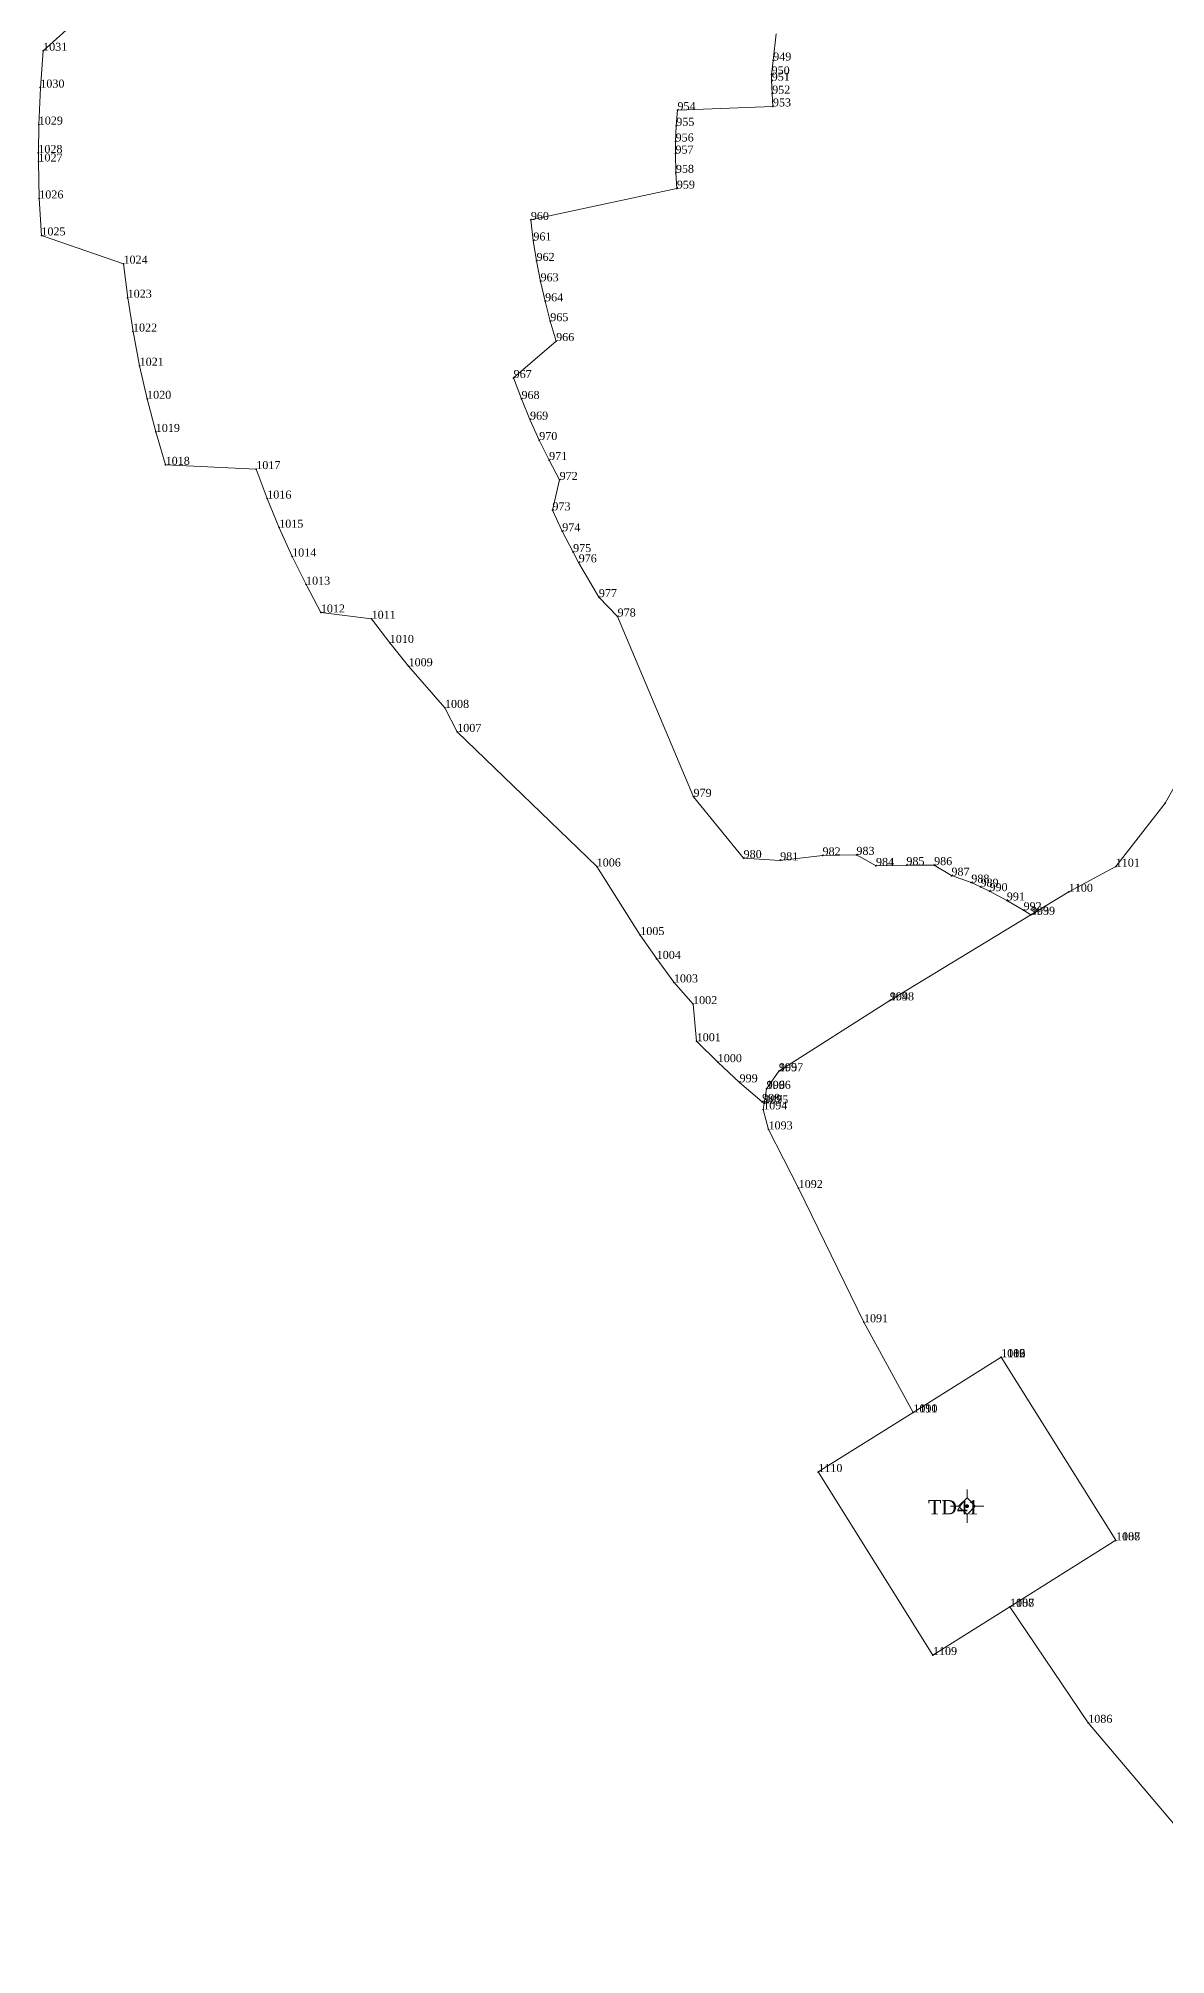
# Model space of a CAD drawing. Header units: metres. Extents: x 543554 to 549226, y 1840763 to 1844579.
# Drawn here: x 545494.6 to 545579.1, y 1843430.9 to 1843574.5 of the extents above; entities that cross this region are included whole.
import ezdxf

# ---------------------------------------------------------------- set-up
doc = ezdxf.new("R2010")
doc.units = ezdxf.units.M
doc.header["$MEASUREMENT"] = 0
for name, color, linetype, lineweight in [('Level 11', 7, 'Continuous', 0), ('Level 12', 7, 'Continuous', 0), ('Level 28', 7, 'Continuous', 0), ('Level 30', 7, 'Continuous', 0), ('Level 7', 7, 'Continuous', 0)]:
    doc.layers.add(name, color=color, linetype=linetype, lineweight=lineweight)
doc.styles.add('Style-Vntime', font='Vntime.shx')

# ---------------------------------------------------------------- blocks, each defined once
blk = doc.blocks.new('CENTRD')
at = {"layer": 'Level 11', "linetype": 'Continuous', "lineweight": 0}
h = blk.add_hatch(color=1, dxfattribs=at)
edge = h.paths.add_edge_path()
edge.add_arc((0, 0), 1.5, 0, 360)
at = {"layer": 'Level 11', "color": 1, "linetype": 'Continuous', "lineweight": 0}
for p, q in [((0, 6.2), (-6.3, 0)), ((0, 12.5), (0, 6.2)), ((6.2, 0), (0, 6.2)), ((-6.3, 0), (-12.5, 0)), ((-6.3, 0), (0, -6.3)), ((0, -6.3), (6.2, 0)), ((0, -6.3), (0, -12.5)), ((12.5, 0), (6.2, 0))]:
    blk.add_line(p, q, dxfattribs=at)
blk = doc.blocks.new('DDCT')
at = {"layer": 'Level 7', "color": 3, "linetype": 'Continuous', "lineweight": 30}
blk.add_point((0, 0), dxfattribs=at)
blk = doc.blocks.new('SHMIA_948')
at = {"layer": 'Level 12', "color": 2, "linetype": 'Continuous', "lineweight": 0, "style": 'Style-Vntime'}
blk.add_text('949', height=0.6, dxfattribs=at).set_placement((0, 0))
blk = doc.blocks.new('SHMIA_949')
at = {"layer": 'Level 12', "color": 2, "linetype": 'Continuous', "lineweight": 0, "style": 'Style-Vntime'}
blk.add_text('950', height=0.6, dxfattribs=at).set_placement((0, 0))
blk = doc.blocks.new('SHMIA_950')
at = {"layer": 'Level 12', "color": 2, "linetype": 'Continuous', "lineweight": 0, "style": 'Style-Vntime'}
blk.add_text('951', height=0.6, dxfattribs=at).set_placement((0, 0))
blk = doc.blocks.new('SHMIA_951')
at = {"layer": 'Level 12', "color": 2, "linetype": 'Continuous', "lineweight": 0, "style": 'Style-Vntime'}
blk.add_text('952', height=0.6, dxfattribs=at).set_placement((0, 0))
blk = doc.blocks.new('SHMIA_952')
at = {"layer": 'Level 12', "color": 2, "linetype": 'Continuous', "lineweight": 0, "style": 'Style-Vntime'}
blk.add_text('953', height=0.6, dxfattribs=at).set_placement((0, 0))
blk = doc.blocks.new('SHMIA_953')
at = {"layer": 'Level 12', "color": 2, "linetype": 'Continuous', "lineweight": 0, "style": 'Style-Vntime'}
blk.add_text('954', height=0.6, dxfattribs=at).set_placement((0, 0))
blk = doc.blocks.new('SHMIA_954')
at = {"layer": 'Level 12', "color": 2, "linetype": 'Continuous', "lineweight": 0, "style": 'Style-Vntime'}
blk.add_text('955', height=0.6, dxfattribs=at).set_placement((0, 0))
blk = doc.blocks.new('SHMIA_955')
at = {"layer": 'Level 12', "color": 2, "linetype": 'Continuous', "lineweight": 0, "style": 'Style-Vntime'}
blk.add_text('956', height=0.6, dxfattribs=at).set_placement((0, 0))
blk = doc.blocks.new('SHMIA_956')
at = {"layer": 'Level 12', "color": 2, "linetype": 'Continuous', "lineweight": 0, "style": 'Style-Vntime'}
blk.add_text('957', height=0.6, dxfattribs=at).set_placement((0, 0))
blk = doc.blocks.new('SHMIA_957')
at = {"layer": 'Level 12', "color": 2, "linetype": 'Continuous', "lineweight": 0, "style": 'Style-Vntime'}
blk.add_text('958', height=0.6, dxfattribs=at).set_placement((0, 0))
blk = doc.blocks.new('SHMIA_958')
at = {"layer": 'Level 12', "color": 2, "linetype": 'Continuous', "lineweight": 0, "style": 'Style-Vntime'}
blk.add_text('959', height=0.6, dxfattribs=at).set_placement((0, 0))
blk = doc.blocks.new('SHMIA_959')
at = {"layer": 'Level 12', "color": 2, "linetype": 'Continuous', "lineweight": 0, "style": 'Style-Vntime'}
blk.add_text('960', height=0.6, dxfattribs=at).set_placement((0, 0))
blk = doc.blocks.new('SHMIA_960')
at = {"layer": 'Level 12', "color": 2, "linetype": 'Continuous', "lineweight": 0, "style": 'Style-Vntime'}
blk.add_text('961', height=0.6, dxfattribs=at).set_placement((0, 0))
blk = doc.blocks.new('SHMIA_961')
at = {"layer": 'Level 12', "color": 2, "linetype": 'Continuous', "lineweight": 0, "style": 'Style-Vntime'}
blk.add_text('962', height=0.6, dxfattribs=at).set_placement((0, 0))
blk = doc.blocks.new('SHMIA_962')
at = {"layer": 'Level 12', "color": 2, "linetype": 'Continuous', "lineweight": 0, "style": 'Style-Vntime'}
blk.add_text('963', height=0.6, dxfattribs=at).set_placement((0, 0))
blk = doc.blocks.new('SHMIA_963')
at = {"layer": 'Level 12', "color": 2, "linetype": 'Continuous', "lineweight": 0, "style": 'Style-Vntime'}
blk.add_text('964', height=0.6, dxfattribs=at).set_placement((0, 0))
blk = doc.blocks.new('SHMIA_964')
at = {"layer": 'Level 12', "color": 2, "linetype": 'Continuous', "lineweight": 0, "style": 'Style-Vntime'}
blk.add_text('965', height=0.6, dxfattribs=at).set_placement((0, 0))
blk = doc.blocks.new('SHMIA_965')
at = {"layer": 'Level 12', "color": 2, "linetype": 'Continuous', "lineweight": 0, "style": 'Style-Vntime'}
blk.add_text('966', height=0.6, dxfattribs=at).set_placement((0, 0))
blk = doc.blocks.new('SHMIA_966')
at = {"layer": 'Level 12', "color": 2, "linetype": 'Continuous', "lineweight": 0, "style": 'Style-Vntime'}
blk.add_text('967', height=0.6, dxfattribs=at).set_placement((0, 0))
blk = doc.blocks.new('SHMIA_967')
at = {"layer": 'Level 12', "color": 2, "linetype": 'Continuous', "lineweight": 0, "style": 'Style-Vntime'}
blk.add_text('968', height=0.6, dxfattribs=at).set_placement((0, 0))
blk = doc.blocks.new('SHMIA_968')
at = {"layer": 'Level 12', "color": 2, "linetype": 'Continuous', "lineweight": 0, "style": 'Style-Vntime'}
blk.add_text('969', height=0.6, dxfattribs=at).set_placement((0, 0))
blk = doc.blocks.new('SHMIA_969')
at = {"layer": 'Level 12', "color": 2, "linetype": 'Continuous', "lineweight": 0, "style": 'Style-Vntime'}
blk.add_text('970', height=0.6, dxfattribs=at).set_placement((0, 0))
blk = doc.blocks.new('SHMIA_970')
at = {"layer": 'Level 12', "color": 2, "linetype": 'Continuous', "lineweight": 0, "style": 'Style-Vntime'}
blk.add_text('971', height=0.6, dxfattribs=at).set_placement((0, 0))
blk = doc.blocks.new('SHMIA_971')
at = {"layer": 'Level 12', "color": 2, "linetype": 'Continuous', "lineweight": 0, "style": 'Style-Vntime'}
blk.add_text('972', height=0.6, dxfattribs=at).set_placement((0, 0))
blk = doc.blocks.new('SHMIA_972')
at = {"layer": 'Level 12', "color": 2, "linetype": 'Continuous', "lineweight": 0, "style": 'Style-Vntime'}
blk.add_text('973', height=0.6, dxfattribs=at).set_placement((0, 0))
blk = doc.blocks.new('SHMIA_973')
at = {"layer": 'Level 12', "color": 2, "linetype": 'Continuous', "lineweight": 0, "style": 'Style-Vntime'}
blk.add_text('974', height=0.6, dxfattribs=at).set_placement((0, 0))
blk = doc.blocks.new('SHMIA_974')
at = {"layer": 'Level 12', "color": 2, "linetype": 'Continuous', "lineweight": 0, "style": 'Style-Vntime'}
blk.add_text('975', height=0.6, dxfattribs=at).set_placement((0, 0))
blk = doc.blocks.new('SHMIA_975')
at = {"layer": 'Level 12', "color": 2, "linetype": 'Continuous', "lineweight": 0, "style": 'Style-Vntime'}
blk.add_text('976', height=0.6, dxfattribs=at).set_placement((0, 0))
blk = doc.blocks.new('SHMIA_976')
at = {"layer": 'Level 12', "color": 2, "linetype": 'Continuous', "lineweight": 0, "style": 'Style-Vntime'}
blk.add_text('977', height=0.6, dxfattribs=at).set_placement((0, 0))
blk = doc.blocks.new('SHMIA_977')
at = {"layer": 'Level 12', "color": 2, "linetype": 'Continuous', "lineweight": 0, "style": 'Style-Vntime'}
blk.add_text('978', height=0.6, dxfattribs=at).set_placement((0, 0))
blk = doc.blocks.new('SHMIA_978')
at = {"layer": 'Level 12', "color": 2, "linetype": 'Continuous', "lineweight": 0, "style": 'Style-Vntime'}
blk.add_text('979', height=0.6, dxfattribs=at).set_placement((0, 0))
blk = doc.blocks.new('SHMIA_979')
at = {"layer": 'Level 12', "color": 2, "linetype": 'Continuous', "lineweight": 0, "style": 'Style-Vntime'}
blk.add_text('980', height=0.6, dxfattribs=at).set_placement((0, 0))
blk = doc.blocks.new('SHMIA_980')
at = {"layer": 'Level 12', "color": 2, "linetype": 'Continuous', "lineweight": 0, "style": 'Style-Vntime'}
blk.add_text('981', height=0.6, dxfattribs=at).set_placement((0, 0))
blk = doc.blocks.new('SHMIA_981')
at = {"layer": 'Level 12', "color": 2, "linetype": 'Continuous', "lineweight": 0, "style": 'Style-Vntime'}
blk.add_text('982', height=0.6, dxfattribs=at).set_placement((0, 0))
blk = doc.blocks.new('SHMIA_982')
at = {"layer": 'Level 12', "color": 2, "linetype": 'Continuous', "lineweight": 0, "style": 'Style-Vntime'}
blk.add_text('983', height=0.6, dxfattribs=at).set_placement((0, 0))
blk = doc.blocks.new('SHMIA_983')
at = {"layer": 'Level 12', "color": 2, "linetype": 'Continuous', "lineweight": 0, "style": 'Style-Vntime'}
blk.add_text('984', height=0.6, dxfattribs=at).set_placement((0, 0))
blk = doc.blocks.new('SHMIA_984')
at = {"layer": 'Level 12', "color": 2, "linetype": 'Continuous', "lineweight": 0, "style": 'Style-Vntime'}
blk.add_text('985', height=0.6, dxfattribs=at).set_placement((0, 0))
blk = doc.blocks.new('SHMIA_985')
at = {"layer": 'Level 12', "color": 2, "linetype": 'Continuous', "lineweight": 0, "style": 'Style-Vntime'}
blk.add_text('986', height=0.6, dxfattribs=at).set_placement((0, 0))
blk = doc.blocks.new('SHMIA_986')
at = {"layer": 'Level 12', "color": 2, "linetype": 'Continuous', "lineweight": 0, "style": 'Style-Vntime'}
blk.add_text('987', height=0.6, dxfattribs=at).set_placement((0, 0))
blk = doc.blocks.new('SHMIA_987')
at = {"layer": 'Level 12', "color": 2, "linetype": 'Continuous', "lineweight": 0, "style": 'Style-Vntime'}
blk.add_text('988', height=0.6, dxfattribs=at).set_placement((0, 0))
blk = doc.blocks.new('SHMIA_988')
at = {"layer": 'Level 12', "color": 2, "linetype": 'Continuous', "lineweight": 0, "style": 'Style-Vntime'}
blk.add_text('989', height=0.6, dxfattribs=at).set_placement((0, 0))
blk = doc.blocks.new('SHMIA_989')
at = {"layer": 'Level 12', "color": 2, "linetype": 'Continuous', "lineweight": 0, "style": 'Style-Vntime'}
blk.add_text('990', height=0.6, dxfattribs=at).set_placement((0, 0))
blk = doc.blocks.new('SHMIA_990')
at = {"layer": 'Level 12', "color": 2, "linetype": 'Continuous', "lineweight": 0, "style": 'Style-Vntime'}
blk.add_text('991', height=0.6, dxfattribs=at).set_placement((0, 0))
blk = doc.blocks.new('SHMIA_991')
at = {"layer": 'Level 12', "color": 2, "linetype": 'Continuous', "lineweight": 0, "style": 'Style-Vntime'}
blk.add_text('992', height=0.6, dxfattribs=at).set_placement((0, 0))
blk = doc.blocks.new('SHMIA_992')
at = {"layer": 'Level 12', "color": 2, "linetype": 'Continuous', "lineweight": 0, "style": 'Style-Vntime'}
blk.add_text('993', height=0.6, dxfattribs=at).set_placement((0, 0))
blk = doc.blocks.new('SHMIA_993')
at = {"layer": 'Level 12', "color": 2, "linetype": 'Continuous', "lineweight": 0, "style": 'Style-Vntime'}
blk.add_text('994', height=0.6, dxfattribs=at).set_placement((0, 0))
blk = doc.blocks.new('SHMIA_994')
at = {"layer": 'Level 12', "color": 2, "linetype": 'Continuous', "lineweight": 0, "style": 'Style-Vntime'}
blk.add_text('995', height=0.6, dxfattribs=at).set_placement((0, 0))
blk = doc.blocks.new('SHMIA_995')
at = {"layer": 'Level 12', "color": 2, "linetype": 'Continuous', "lineweight": 0, "style": 'Style-Vntime'}
blk.add_text('996', height=0.6, dxfattribs=at).set_placement((0, 0))
blk = doc.blocks.new('SHMIA_996')
at = {"layer": 'Level 12', "color": 2, "linetype": 'Continuous', "lineweight": 0, "style": 'Style-Vntime'}
blk.add_text('997', height=0.6, dxfattribs=at).set_placement((0, 0))
blk = doc.blocks.new('SHMIA_997')
at = {"layer": 'Level 12', "color": 2, "linetype": 'Continuous', "lineweight": 0, "style": 'Style-Vntime'}
blk.add_text('998', height=0.6, dxfattribs=at).set_placement((0, 0))
blk = doc.blocks.new('SHMIA_998')
at = {"layer": 'Level 12', "color": 2, "linetype": 'Continuous', "lineweight": 0, "style": 'Style-Vntime'}
blk.add_text('999', height=0.6, dxfattribs=at).set_placement((0, 0))
blk = doc.blocks.new('SHMIA_999')
at = {"layer": 'Level 12', "color": 2, "linetype": 'Continuous', "lineweight": 0, "style": 'Style-Vntime'}
blk.add_text('1000', height=0.6, dxfattribs=at).set_placement((0, 0))
blk = doc.blocks.new('SHMIA_1000')
at = {"layer": 'Level 12', "color": 2, "linetype": 'Continuous', "lineweight": 0, "style": 'Style-Vntime'}
blk.add_text('1001', height=0.6, dxfattribs=at).set_placement((0, 0))
blk = doc.blocks.new('SHMIA_1001')
at = {"layer": 'Level 12', "color": 2, "linetype": 'Continuous', "lineweight": 0, "style": 'Style-Vntime'}
blk.add_text('1002', height=0.6, dxfattribs=at).set_placement((0, 0))
blk = doc.blocks.new('SHMIA_1002')
at = {"layer": 'Level 12', "color": 2, "linetype": 'Continuous', "lineweight": 0, "style": 'Style-Vntime'}
blk.add_text('1003', height=0.6, dxfattribs=at).set_placement((0, 0))
blk = doc.blocks.new('SHMIA_1003')
at = {"layer": 'Level 12', "color": 2, "linetype": 'Continuous', "lineweight": 0, "style": 'Style-Vntime'}
blk.add_text('1004', height=0.6, dxfattribs=at).set_placement((0, 0))
blk = doc.blocks.new('SHMIA_1004')
at = {"layer": 'Level 12', "color": 2, "linetype": 'Continuous', "lineweight": 0, "style": 'Style-Vntime'}
blk.add_text('1005', height=0.6, dxfattribs=at).set_placement((0, 0))
blk = doc.blocks.new('SHMIA_1005')
at = {"layer": 'Level 12', "color": 2, "linetype": 'Continuous', "lineweight": 0, "style": 'Style-Vntime'}
blk.add_text('1006', height=0.6, dxfattribs=at).set_placement((0, 0))
blk = doc.blocks.new('SHMIA_1006')
at = {"layer": 'Level 12', "color": 2, "linetype": 'Continuous', "lineweight": 0, "style": 'Style-Vntime'}
blk.add_text('1007', height=0.6, dxfattribs=at).set_placement((0, 0))
blk = doc.blocks.new('SHMIA_1007')
at = {"layer": 'Level 12', "color": 2, "linetype": 'Continuous', "lineweight": 0, "style": 'Style-Vntime'}
blk.add_text('1008', height=0.6, dxfattribs=at).set_placement((0, 0))
blk = doc.blocks.new('SHMIA_1008')
at = {"layer": 'Level 12', "color": 2, "linetype": 'Continuous', "lineweight": 0, "style": 'Style-Vntime'}
blk.add_text('1009', height=0.6, dxfattribs=at).set_placement((0, 0))
blk = doc.blocks.new('SHMIA_1009')
at = {"layer": 'Level 12', "color": 2, "linetype": 'Continuous', "lineweight": 0, "style": 'Style-Vntime'}
blk.add_text('1010', height=0.6, dxfattribs=at).set_placement((0, 0))
blk = doc.blocks.new('SHMIA_1010')
at = {"layer": 'Level 12', "color": 2, "linetype": 'Continuous', "lineweight": 0, "style": 'Style-Vntime'}
blk.add_text('1011', height=0.6, dxfattribs=at).set_placement((0, 0))
blk = doc.blocks.new('SHMIA_1011')
at = {"layer": 'Level 12', "color": 2, "linetype": 'Continuous', "lineweight": 0, "style": 'Style-Vntime'}
blk.add_text('1012', height=0.6, dxfattribs=at).set_placement((0, 0))
blk = doc.blocks.new('SHMIA_1012')
at = {"layer": 'Level 12', "color": 2, "linetype": 'Continuous', "lineweight": 0, "style": 'Style-Vntime'}
blk.add_text('1013', height=0.6, dxfattribs=at).set_placement((0, 0))
blk = doc.blocks.new('SHMIA_1013')
at = {"layer": 'Level 12', "color": 2, "linetype": 'Continuous', "lineweight": 0, "style": 'Style-Vntime'}
blk.add_text('1014', height=0.6, dxfattribs=at).set_placement((0, 0))
blk = doc.blocks.new('SHMIA_1014')
at = {"layer": 'Level 12', "color": 2, "linetype": 'Continuous', "lineweight": 0, "style": 'Style-Vntime'}
blk.add_text('1015', height=0.6, dxfattribs=at).set_placement((0, 0))
blk = doc.blocks.new('SHMIA_1015')
at = {"layer": 'Level 12', "color": 2, "linetype": 'Continuous', "lineweight": 0, "style": 'Style-Vntime'}
blk.add_text('1016', height=0.6, dxfattribs=at).set_placement((0, 0))
blk = doc.blocks.new('SHMIA_1016')
at = {"layer": 'Level 12', "color": 2, "linetype": 'Continuous', "lineweight": 0, "style": 'Style-Vntime'}
blk.add_text('1017', height=0.6, dxfattribs=at).set_placement((0, 0))
blk = doc.blocks.new('SHMIA_1017')
at = {"layer": 'Level 12', "color": 2, "linetype": 'Continuous', "lineweight": 0, "style": 'Style-Vntime'}
blk.add_text('1018', height=0.6, dxfattribs=at).set_placement((0, 0))
blk = doc.blocks.new('SHMIA_1018')
at = {"layer": 'Level 12', "color": 2, "linetype": 'Continuous', "lineweight": 0, "style": 'Style-Vntime'}
blk.add_text('1019', height=0.6, dxfattribs=at).set_placement((0, 0))
blk = doc.blocks.new('SHMIA_1019')
at = {"layer": 'Level 12', "color": 2, "linetype": 'Continuous', "lineweight": 0, "style": 'Style-Vntime'}
blk.add_text('1020', height=0.6, dxfattribs=at).set_placement((0, 0))
blk = doc.blocks.new('SHMIA_1020')
at = {"layer": 'Level 12', "color": 2, "linetype": 'Continuous', "lineweight": 0, "style": 'Style-Vntime'}
blk.add_text('1021', height=0.6, dxfattribs=at).set_placement((0, 0))
blk = doc.blocks.new('SHMIA_1021')
at = {"layer": 'Level 12', "color": 2, "linetype": 'Continuous', "lineweight": 0, "style": 'Style-Vntime'}
blk.add_text('1022', height=0.6, dxfattribs=at).set_placement((0, 0))
blk = doc.blocks.new('SHMIA_1022')
at = {"layer": 'Level 12', "color": 2, "linetype": 'Continuous', "lineweight": 0, "style": 'Style-Vntime'}
blk.add_text('1023', height=0.6, dxfattribs=at).set_placement((0, 0))
blk = doc.blocks.new('SHMIA_1023')
at = {"layer": 'Level 12', "color": 2, "linetype": 'Continuous', "lineweight": 0, "style": 'Style-Vntime'}
blk.add_text('1024', height=0.6, dxfattribs=at).set_placement((0, 0))
blk = doc.blocks.new('SHMIA_1024')
at = {"layer": 'Level 12', "color": 2, "linetype": 'Continuous', "lineweight": 0, "style": 'Style-Vntime'}
blk.add_text('1025', height=0.6, dxfattribs=at).set_placement((0, 0))
blk = doc.blocks.new('SHMIA_1025')
at = {"layer": 'Level 12', "color": 2, "linetype": 'Continuous', "lineweight": 0, "style": 'Style-Vntime'}
blk.add_text('1026', height=0.6, dxfattribs=at).set_placement((0, 0))
blk = doc.blocks.new('SHMIA_1026')
at = {"layer": 'Level 12', "color": 2, "linetype": 'Continuous', "lineweight": 0, "style": 'Style-Vntime'}
blk.add_text('1027', height=0.6, dxfattribs=at).set_placement((0, 0))
blk = doc.blocks.new('SHMIA_1027')
at = {"layer": 'Level 12', "color": 2, "linetype": 'Continuous', "lineweight": 0, "style": 'Style-Vntime'}
blk.add_text('1028', height=0.6, dxfattribs=at).set_placement((0, 0))
blk = doc.blocks.new('SHMIA_1028')
at = {"layer": 'Level 12', "color": 2, "linetype": 'Continuous', "lineweight": 0, "style": 'Style-Vntime'}
blk.add_text('1029', height=0.6, dxfattribs=at).set_placement((0, 0))
blk = doc.blocks.new('SHMIA_1029')
at = {"layer": 'Level 12', "color": 2, "linetype": 'Continuous', "lineweight": 0, "style": 'Style-Vntime'}
blk.add_text('1030', height=0.6, dxfattribs=at).set_placement((0, 0))
blk = doc.blocks.new('SHMIA_1030')
at = {"layer": 'Level 12', "color": 2, "linetype": 'Continuous', "lineweight": 0, "style": 'Style-Vntime'}
blk.add_text('1031', height=0.6, dxfattribs=at).set_placement((0, 0))
blk = doc.blocks.new('SHMIA_1085')
at = {"layer": 'Level 12', "color": 2, "linetype": 'Continuous', "lineweight": 0, "style": 'Style-Vntime'}
blk.add_text('1086', height=0.6, dxfattribs=at).set_placement((0, 0))
blk = doc.blocks.new('SHMIA_1086')
at = {"layer": 'Level 12', "color": 2, "linetype": 'Continuous', "lineweight": 0, "style": 'Style-Vntime'}
blk.add_text('1087', height=0.6, dxfattribs=at).set_placement((0, 0))
blk = doc.blocks.new('SHMIA_1087')
at = {"layer": 'Level 12', "color": 2, "linetype": 'Continuous', "lineweight": 0, "style": 'Style-Vntime'}
blk.add_text('1088', height=0.6, dxfattribs=at).set_placement((0, 0))
blk = doc.blocks.new('SHMIA_1088')
at = {"layer": 'Level 12', "color": 2, "linetype": 'Continuous', "lineweight": 0, "style": 'Style-Vntime'}
blk.add_text('1089', height=0.6, dxfattribs=at).set_placement((0, 0))
blk = doc.blocks.new('SHMIA_1089')
at = {"layer": 'Level 12', "color": 2, "linetype": 'Continuous', "lineweight": 0, "style": 'Style-Vntime'}
blk.add_text('1090', height=0.6, dxfattribs=at).set_placement((0, 0))
blk = doc.blocks.new('SHMIA_1090')
at = {"layer": 'Level 12', "color": 2, "linetype": 'Continuous', "lineweight": 0, "style": 'Style-Vntime'}
blk.add_text('1091', height=0.6, dxfattribs=at).set_placement((0, 0))
blk = doc.blocks.new('SHMIA_1091')
at = {"layer": 'Level 12', "color": 2, "linetype": 'Continuous', "lineweight": 0, "style": 'Style-Vntime'}
blk.add_text('1092', height=0.6, dxfattribs=at).set_placement((0, 0))
blk = doc.blocks.new('SHMIA_1092')
at = {"layer": 'Level 12', "color": 2, "linetype": 'Continuous', "lineweight": 0, "style": 'Style-Vntime'}
blk.add_text('1093', height=0.6, dxfattribs=at).set_placement((0, 0))
blk = doc.blocks.new('SHMIA_1093')
at = {"layer": 'Level 12', "color": 2, "linetype": 'Continuous', "lineweight": 0, "style": 'Style-Vntime'}
blk.add_text('1094', height=0.6, dxfattribs=at).set_placement((0, 0))
blk = doc.blocks.new('SHMIA_1094')
at = {"layer": 'Level 12', "color": 2, "linetype": 'Continuous', "lineweight": 0, "style": 'Style-Vntime'}
blk.add_text('1095', height=0.6, dxfattribs=at).set_placement((0, 0))
blk = doc.blocks.new('SHMIA_1095')
at = {"layer": 'Level 12', "color": 2, "linetype": 'Continuous', "lineweight": 0, "style": 'Style-Vntime'}
blk.add_text('1096', height=0.6, dxfattribs=at).set_placement((0, 0))
blk = doc.blocks.new('SHMIA_1096')
at = {"layer": 'Level 12', "color": 2, "linetype": 'Continuous', "lineweight": 0, "style": 'Style-Vntime'}
blk.add_text('1097', height=0.6, dxfattribs=at).set_placement((0, 0))
blk = doc.blocks.new('SHMIA_1097')
at = {"layer": 'Level 12', "color": 2, "linetype": 'Continuous', "lineweight": 0, "style": 'Style-Vntime'}
blk.add_text('1098', height=0.6, dxfattribs=at).set_placement((0, 0))
blk = doc.blocks.new('SHMIA_1098')
at = {"layer": 'Level 12', "color": 2, "linetype": 'Continuous', "lineweight": 0, "style": 'Style-Vntime'}
blk.add_text('1099', height=0.6, dxfattribs=at).set_placement((0, 0))
blk = doc.blocks.new('SHMIA_1099')
at = {"layer": 'Level 12', "color": 2, "linetype": 'Continuous', "lineweight": 0, "style": 'Style-Vntime'}
blk.add_text('1100', height=0.6, dxfattribs=at).set_placement((0, 0))
blk = doc.blocks.new('SHMIA_1100')
at = {"layer": 'Level 12', "color": 2, "linetype": 'Continuous', "lineweight": 0, "style": 'Style-Vntime'}
blk.add_text('1101', height=0.6, dxfattribs=at).set_placement((0, 0))
blk = doc.blocks.new('SHMIA_1105')
at = {"layer": 'Level 12', "color": 2, "linetype": 'Continuous', "lineweight": 0, "style": 'Style-Vntime'}
blk.add_text('1106', height=0.6, dxfattribs=at).set_placement((0, 0))
blk = doc.blocks.new('SHMIA_1106')
at = {"layer": 'Level 12', "color": 2, "linetype": 'Continuous', "lineweight": 0, "style": 'Style-Vntime'}
blk.add_text('1107', height=0.6, dxfattribs=at).set_placement((0, 0))
blk = doc.blocks.new('SHMIA_1107')
at = {"layer": 'Level 12', "color": 2, "linetype": 'Continuous', "lineweight": 0, "style": 'Style-Vntime'}
blk.add_text('1108', height=0.6, dxfattribs=at).set_placement((0, 0))
blk = doc.blocks.new('SHMIA_1108')
at = {"layer": 'Level 12', "color": 2, "linetype": 'Continuous', "lineweight": 0, "style": 'Style-Vntime'}
blk.add_text('1109', height=0.6, dxfattribs=at).set_placement((0, 0))
blk = doc.blocks.new('SHMIA_1109')
at = {"layer": 'Level 12', "color": 2, "linetype": 'Continuous', "lineweight": 0, "style": 'Style-Vntime'}
blk.add_text('1110', height=0.6, dxfattribs=at).set_placement((0, 0))
blk = doc.blocks.new('SHMIA_1110')
at = {"layer": 'Level 12', "color": 2, "linetype": 'Continuous', "lineweight": 0, "style": 'Style-Vntime'}
blk.add_text('1111', height=0.6, dxfattribs=at).set_placement((0, 0))
blk = doc.blocks.new('SHMIA_1111')
at = {"layer": 'Level 12', "color": 2, "linetype": 'Continuous', "lineweight": 0, "style": 'Style-Vntime'}
blk.add_text('1112', height=0.6, dxfattribs=at).set_placement((0, 0))

msp = doc.modelspace()

# ---------------------------------------------------------------- linework, layer by layer
at = {"layer": 'Level 30', "color": 2, "linetype": 'Continuous', "lineweight": 0, "flags": 128}
for points in [[(545497.6428, 1843576.0338), (545494.9236, 1843573.5878), (545494.7119, 1843570.8261), (545494.5924, 1843568.0588), (545494.5632, 1843565.9345), (545494.5651, 1843565.2891), (545494.6302, 1843562.52), (545494.7876, 1843559.7546), (545500.9463, 1843557.6297), (545501.2631, 1843555.0776), (545501.6648, 1843552.5374), (545502.1568, 1843549.984), (545502.7209, 1843547.5042), (545503.3742, 1843545.0168), (545504.11, 1843542.5525), (545510.9085, 1843542.231), (545511.733, 1843540.0194), (545512.6307, 1843537.8365), (545513.6007, 1843535.6847), (545514.6418, 1843533.5665), (545515.753, 1843531.4841), (545519.5555, 1843531.0126), (545520.9171, 1843529.2039), (545522.3345, 1843527.4471), (545525.0587, 1843524.3284), (545525.9829, 1843522.5296), (545536.4441, 1843512.4405), (545539.7113, 1843507.2968), (545540.9407, 1843505.5059), (545542.2316, 1843503.7539), (545543.6714, 1843502.1237), (545543.9369, 1843499.3435), (545545.5228, 1843497.7726), (545547.1602, 1843496.2555), (545548.8472, 1843494.7938), (545549.0008, 1843494.6695)], [(545549.897, 1843574.861), (545549.6775, 1843572.8631), (545549.5629, 1843571.8197), (545549.5653, 1843571.3531), (545549.5952, 1843570.3818), (545549.6584, 1843569.4187), (545542.5039, 1843569.1422), (545542.4139, 1843567.9687), (545542.3631, 1843566.7927), (545542.3508, 1843565.8901), (545542.3792, 1843564.4391), (545542.4461, 1843563.264), (545531.4971, 1843560.9062), (545531.6877, 1843559.3703), (545531.9294, 1843557.8417), (545532.2255, 1843556.3052), (545532.565, 1843554.8129), (545532.9581, 1843553.316), (545533.4009, 1843551.8331), (545530.214, 1843549.0637), (545530.8, 1843547.4917), (545531.4381, 1843545.9401), (545532.1276, 1843544.4107), (545532.8676, 1843542.905), (545533.6575, 1843541.4249), (545533.1155, 1843539.144), (545533.8625, 1843537.5656), (545534.6654, 1843536.0076), (545535.0877, 1843535.2367), (545536.5958, 1843532.6261), (545538.0071, 1843531.1775), (545543.7005, 1843517.6594), (545547.4571, 1843513.066), (545550.2007, 1843512.8952), (545553.378, 1843513.2734), (545555.9169, 1843513.3088), (545557.3923, 1843512.4825), (545559.6743, 1843512.5443), (545561.7534, 1843512.5418), (545563.0538, 1843511.7535), (545564.5399, 1843511.2275), (545565.2336, 1843510.9204), (545565.9006, 1843510.5864), (545567.1985, 1843509.8867), (545568.4647, 1843509.1559), (545569.0112, 1843508.8165)], [(545569.0112, 1843508.8165), (545571.8482, 1843510.5354), (545575.3697, 1843512.4291), (545579.0769, 1843517.1932), (545579.8874, 1843518.5987), (545580.7494, 1843519.4819), (545582.1968, 1843519.9148), (545583.7596, 1843519.3059), (545590.0585, 1843512.3552), (545592.56, 1843509.4752), (545602.252, 1843498.1054), (545607.7021, 1843491.8846), (545607.7722, 1843491.7887), (545612.1379, 1843485.0415), (545614.5385, 1843481.4406), (545616.5304, 1843478.5591), (545616.5319, 1843478.559)], [(545549.0008, 1843494.6695), (545549.1901, 1843495.7722), (545550.1058, 1843497.0892), (545558.4269, 1843502.4037), (545569.0112, 1843508.8165)], [(545549.0008, 1843494.6695), (545548.9254, 1843494.2302), (545549.3274, 1843492.7301), (545551.5869, 1843488.3326), (545556.4909, 1843478.2734), (545560.1892, 1843471.5145)], [(545567.4391, 1843456.9395), (545575.3876, 1843461.9212), (545566.7845, 1843475.6479), (545560.1892, 1843471.5145)], [(545560.1892, 1843471.5145), (545553.0576, 1843467.0448), (545561.6608, 1843453.318), (545567.4391, 1843456.9395)], [(545567.4391, 1843456.9395), (545573.3076, 1843448.2418), (545580.8269, 1843439.3622), (545583.5563, 1843436.2555), (545583.7939, 1843436.7078), (545587.6327, 1843434.5699), (545588.9218, 1843431.2728), (545591.8236, 1843430.9937), (545592.3403, 1843430.8573), (545599.166, 1843431.9833), (545603.0662, 1843432.003), (545620.4126, 1843446.6768), (545624.8235, 1843449.4522), (545631.4078, 1843453.3223), (545631.6961, 1843453.6138)]]:
    msp.add_lwpolyline(points, dxfattribs=at)

# ---------------------------------------------------------------- block references
at = {"layer": 'Level 11', "color": 1, "linetype": 'Continuous', "lineweight": 0, "xscale": 0.1, "yscale": 0.1, "zscale": 0.1}
msp.add_blockref('CENTRD', (545564.22, 1843464.48), dxfattribs=at)
at = {"layer": 'Level 12', "color": 2, "linetype": 'Continuous', "lineweight": 0}
for name, p in [('SHMIA_1030', (545494.92, 1843573.59)), ('SHMIA_948', (545549.68, 1843572.86)), ('SHMIA_1029', (545494.71, 1843570.83)), ('SHMIA_949', (545549.56, 1843571.82)), ('SHMIA_950', (545549.57, 1843571.35)), ('SHMIA_951', (545549.6, 1843570.38)), ('SHMIA_952', (545549.66, 1843569.42)), ('SHMIA_1028', (545494.59, 1843568.06)), ('SHMIA_954', (545542.41, 1843567.97)), ('SHMIA_953', (545542.5, 1843569.14)), ('SHMIA_955', (545542.36, 1843566.79)), ('SHMIA_1027', (545494.56, 1843565.93)), ('SHMIA_1026', (545494.57, 1843565.29)), ('SHMIA_956', (545542.35, 1843565.89)), ('SHMIA_957', (545542.38, 1843564.44)), ('SHMIA_1025', (545494.63, 1843562.52)), ('SHMIA_958', (545542.45, 1843563.26)), ('SHMIA_959', (545531.5, 1843560.91)), ('SHMIA_1024', (545494.79, 1843559.75)), ('SHMIA_960', (545531.69, 1843559.37)), ('SHMIA_961', (545531.93, 1843557.84)), ('SHMIA_1023', (545500.95, 1843557.63)), ('SHMIA_962', (545532.23, 1843556.31)), ('SHMIA_1022', (545501.26, 1843555.08)), ('SHMIA_963', (545532.57, 1843554.81)), ('SHMIA_1021', (545501.66, 1843552.54)), ('SHMIA_964', (545532.96, 1843553.32)), ('SHMIA_965', (545533.4, 1843551.83)), ('SHMIA_1020', (545502.16, 1843549.98)), ('SHMIA_966', (545530.21, 1843549.06)), ('SHMIA_1019', (545502.72, 1843547.5)), ('SHMIA_967', (545530.8, 1843547.49)), ('SHMIA_1018', (545503.37, 1843545.02)), ('SHMIA_968', (545531.44, 1843545.94)), ('SHMIA_969', (545532.13, 1843544.41)), ('SHMIA_1017', (545504.11, 1843542.55)), ('SHMIA_1016', (545510.91, 1843542.23)), ('SHMIA_970', (545532.87, 1843542.91)), ('SHMIA_971', (545533.66, 1843541.42)), ('SHMIA_1015', (545511.73, 1843540.02)), ('SHMIA_972', (545533.12, 1843539.14)), ('SHMIA_1014', (545512.63, 1843537.84)), ('SHMIA_973', (545533.86, 1843537.57)), ('SHMIA_1013', (545513.6, 1843535.68)), ('SHMIA_974', (545534.67, 1843536.01)), ('SHMIA_975', (545535.09, 1843535.24)), ('SHMIA_1012', (545514.64, 1843533.57)), ('SHMIA_976', (545536.6, 1843532.63)), ('SHMIA_1011', (545515.75, 1843531.48)), ('SHMIA_1010', (545519.56, 1843531.01)), ('SHMIA_977', (545538.01, 1843531.18)), ('SHMIA_1009', (545520.92, 1843529.2)), ('SHMIA_1008', (545522.33, 1843527.45)), ('SHMIA_1007', (545525.06, 1843524.33)), ('SHMIA_1006', (545525.98, 1843522.53)), ('SHMIA_978', (545543.7, 1843517.66)), ('SHMIA_981', (545553.38, 1843513.27)), ('SHMIA_982', (545555.92, 1843513.31)), ('SHMIA_1005', (545536.44, 1843512.44)), ('SHMIA_979', (545547.46, 1843513.07)), ('SHMIA_980', (545550.2, 1843512.9)), ('SHMIA_983', (545557.39, 1843512.48)), ('SHMIA_984', (545559.67, 1843512.54)), ('SHMIA_985', (545561.75, 1843512.54)), ('SHMIA_986', (545563.05, 1843511.75)), ('SHMIA_1100', (545575.37, 1843512.43)), ('SHMIA_987', (545564.54, 1843511.23)), ('SHMIA_988', (545565.23, 1843510.92)), ('SHMIA_989', (545565.9, 1843510.59)), ('SHMIA_1099', (545571.85, 1843510.54)), ('SHMIA_990', (545567.2, 1843509.89)), ('SHMIA_991', (545568.46, 1843509.16)), ('SHMIA_992', (545569.01, 1843508.82)), ('SHMIA_1098', (545569.01, 1843508.82)), ('SHMIA_1004', (545539.71, 1843507.3)), ('SHMIA_1003', (545540.94, 1843505.51)), ('SHMIA_1002', (545542.23, 1843503.75)), ('SHMIA_1001', (545543.67, 1843502.12)), ('SHMIA_993', (545558.43, 1843502.4)), ('SHMIA_1097', (545558.43, 1843502.4)), ('SHMIA_1000', (545543.94, 1843499.34)), ('SHMIA_999', (545545.52, 1843497.77)), ('SHMIA_998', (545547.16, 1843496.26)), ('SHMIA_994', (545550.11, 1843497.09)), ('SHMIA_1096', (545550.11, 1843497.09)), ('SHMIA_997', (545548.85, 1843494.79)), ('SHMIA_996', (545549, 1843494.67)), ('SHMIA_1094', (545549, 1843494.67)), ('SHMIA_995', (545549.19, 1843495.77)), ('SHMIA_1095', (545549.19, 1843495.77)), ('SHMIA_1093', (545548.93, 1843494.23)), ('SHMIA_1092', (545549.33, 1843492.73)), ('SHMIA_1091', (545551.59, 1843488.33)), ('SHMIA_1090', (545556.49, 1843478.27)), ('SHMIA_1088', (545566.78, 1843475.65)), ('SHMIA_1105', (545566.78, 1843475.65)), ('SHMIA_1111', (545566.78, 1843475.65)), ('SHMIA_1089', (545560.19, 1843471.51)), ('SHMIA_1110', (545560.19, 1843471.51)), ('SHMIA_1109', (545553.06, 1843467.04)), ('SHMIA_1087', (545575.39, 1843461.92)), ('SHMIA_1106', (545575.39, 1843461.92)), ('SHMIA_1086', (545567.44, 1843456.94)), ('SHMIA_1107', (545567.44, 1843456.94)), ('SHMIA_1108', (545561.66, 1843453.32)), ('SHMIA_1085', (545573.31, 1843448.24))]:
    msp.add_blockref(name, p, dxfattribs=at)
at = {"layer": 'Level 7', "color": 3, "linetype": 'Continuous', "lineweight": 30}
for p in [(545494.92, 1843573.59), (545549.68, 1843572.86), (545549.56, 1843571.82), (545549.57, 1843571.35), (545494.71, 1843570.83), (545549.6, 1843570.38), (545542.5, 1843569.14), (545549.66, 1843569.42), (545494.59, 1843568.06), (545542.41, 1843567.97), (545494.56, 1843565.93), (545542.35, 1843565.89), (545542.36, 1843566.79), (545494.57, 1843565.29), (545542.38, 1843564.44), (545542.45, 1843563.26), (545494.63, 1843562.52), (545494.79, 1843559.75), (545531.5, 1843560.91), (545531.69, 1843559.37), (545500.95, 1843557.63), (545531.93, 1843557.84), (545532.23, 1843556.31), (545501.26, 1843555.08), (545532.57, 1843554.81), (545532.96, 1843553.32), (545501.66, 1843552.54), (545533.4, 1843551.83), (545502.16, 1843549.98), (545530.21, 1843549.06), (545502.72, 1843547.5), (545530.8, 1843547.49), (545531.44, 1843545.94), (545503.37, 1843545.02), (545532.13, 1843544.41), (545504.11, 1843542.55), (545532.87, 1843542.91), (545510.91, 1843542.23), (545533.66, 1843541.42), (545511.73, 1843540.02), (545533.12, 1843539.14), (545512.63, 1843537.84), (545533.86, 1843537.57), (545513.6, 1843535.68), (545534.67, 1843536.01), (545535.09, 1843535.24), (545514.64, 1843533.57), (545536.6, 1843532.63), (545515.75, 1843531.48), (545519.56, 1843531.01), (545538.01, 1843531.18), (545520.92, 1843529.2), (545522.33, 1843527.45), (545525.06, 1843524.33), (545525.98, 1843522.53), (545543.7, 1843517.66), (545579.08, 1843517.19), (545536.44, 1843512.44), (545547.46, 1843513.07), (545550.2, 1843512.9), (545553.38, 1843513.27), (545555.92, 1843513.31), (545557.39, 1843512.48), (545559.67, 1843512.54), (545561.75, 1843512.54), (545575.37, 1843512.43), (545563.05, 1843511.75), (545564.54, 1843511.23), (545565.23, 1843510.92), (545565.9, 1843510.59), (545567.2, 1843509.89), (545571.85, 1843510.54), (545568.46, 1843509.16), (545569.01, 1843508.82), (545569.01, 1843508.82), (545539.71, 1843507.3), (545540.94, 1843505.51), (545542.23, 1843503.75), (545558.43, 1843502.4), (545558.43, 1843502.4), (545543.67, 1843502.12), (545543.94, 1843499.34), (545545.52, 1843497.77), (545550.11, 1843497.09), (545550.11, 1843497.09), (545547.16, 1843496.26), (545549.19, 1843495.77), (545549.19, 1843495.77), (545548.85, 1843494.79), (545548.93, 1843494.23), (545549, 1843494.67), (545549, 1843494.67), (545549.33, 1843492.73), (545551.59, 1843488.33), (545556.49, 1843478.27), (545566.78, 1843475.65), (545566.78, 1843475.65), (545566.78, 1843475.65), (545560.19, 1843471.51), (545560.19, 1843471.51), (545553.06, 1843467.04), (545575.39, 1843461.92), (545575.39, 1843461.92), (545567.44, 1843456.94), (545567.44, 1843456.94), (545561.66, 1843453.32), (545573.31, 1843448.24)]:
    msp.add_blockref('DDCT', p, dxfattribs=at)

# ---------------------------------------------------------------- texts
at = {"layer": 'Level 28', "color": 1, "lineweight": 0, "style": 'Style-Vntime'}
msp.add_text('TD41', height=1.06994, dxfattribs=at).set_placement((545561.2992, 1843463.87))

doc.saveas('drawing.dxf')
